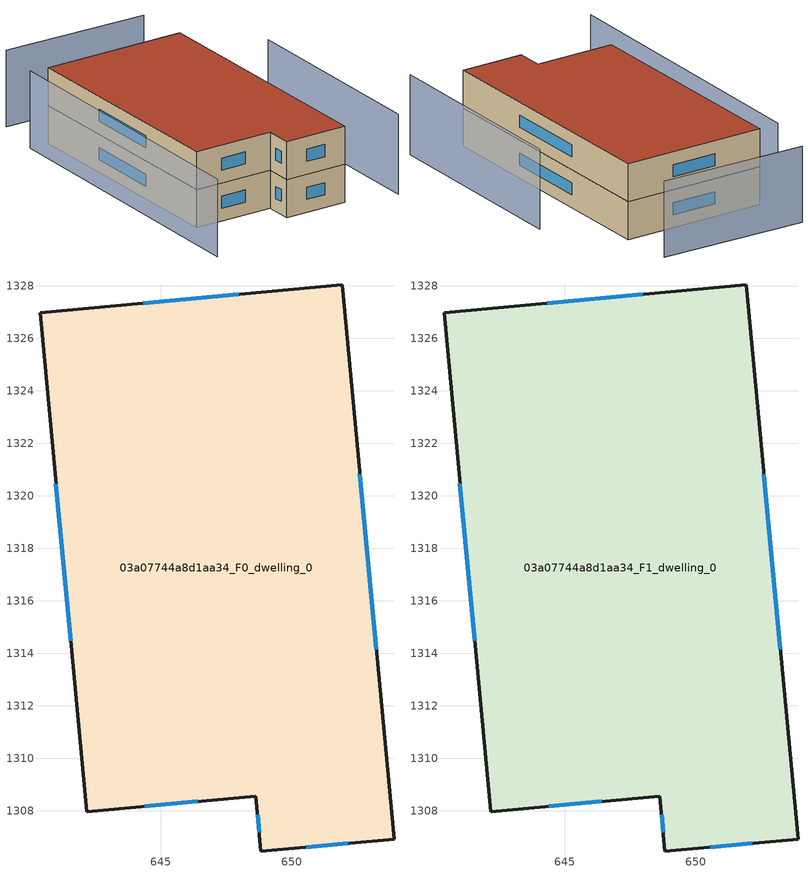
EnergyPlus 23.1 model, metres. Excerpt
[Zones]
03a07744a8d1aa34_F0_dwelling_0
 floor ground (EU_floor_Construction): 651.92,1328.05 653.9,1306.92 648.83,1306.45 648.63,1308.56 642.18,1307.96 640.41,1326.97 z0
 wall outside (EU_wall_Construction): 648.63,1308.56 648.83,1306.45 653.9,1306.92 651.92,1328.05 640.41,1326.97 642.18,1307.96 648.63,1308.56 z0:3
 window (EU_Window_Construction): 648.69,1307.84 648.76,1307.17 / 644.39,1308.17 646.42,1308.36 / 641.02,1320.46 641.58,1314.47 / 647.98,1327.68 644.35,1327.34 / 653.22,1314.16 652.6,1320.82 / 650.56,1306.61 652.16,1306.76 z1.03:1.97
03a07744a8d1aa34_F1_dwelling_0
 floor to 03a07744a8d1aa34_F0_dwelling_0 (EU_floor_Construction): 651.92,1328.05 653.9,1306.92 648.82,1306.45 648.63,1308.56 642.18,1307.96 640.41,1326.97 z3
 wall outside (EU_wall_Construction): 648.63,1308.56 648.83,1306.45 653.9,1306.92 651.92,1328.05 640.41,1326.97 642.18,1307.96 648.63,1308.56 z3:6
 window (EU_Window_Construction): 648.69,1307.84 648.76,1307.17 / 644.39,1308.17 646.42,1308.36 / 641.02,1320.46 641.58,1314.47 / 647.98,1327.68 644.35,1327.34 / 653.22,1314.16 652.6,1320.82 / 650.56,1306.61 652.16,1306.76 z4.03:4.97
 roof outside (EU_roof_Construction): 653.9,1306.92 651.92,1328.05 640.41,1326.97 642.18,1307.96 648.63,1308.56 648.83,1306.45 z6
shading: 638.88,1326.89 640.85,1302.52 z0:6.1; 658.04,1306.42 656.58,1323.23 z0:6.3; 651.24,1332.2 639.3,1331.31 z0:6
[Building]
EU S2 Campaign: North Axis=0; Terrain=City; Solar Distribution=FullExterior
[Site:Location]
Cape.Town.Intl.AP: Latitude=-33.965; Longitude=18.602; Time Zone=2; Elevation=46
[SizingPeriod:WeatherFileDays]
AnnualSizingPeriod: Begin Month=1; Begin Day of Month=1; End Month=12; End Day of Month=31; Day of Week for Start Day=Monday; Use Weather File Daylight Saving Period=No; Use Weather File Rain and Snow Indicators=No
[MATERIAL]
EU_InternalMass_Material: Roughness=MediumRough; Thickness=0.1; Conductivity=1; Density=1800; Specific Heat=900; Thermal Absorptance=0.9; Solar Absorptance=0.7; Visible Absorptance=0.7
[MATERIAL:NOMASS] Roughness=MediumRough; Thermal Absorptance=0.9; Solar Absorptance=0.7; Visible Absorptance=0.7
Name | Thermal Resistance
EU_wall_NoMass | 0.493876
EU_roof_NoMass | 0.449382
EU_floor_NoMass | 1.25
[WINDOWMATERIAL:SIMPLEGLAZINGSYSTEM]
EU_Window_SimpleGlazing: UFactor=4.4; Solar Heat Gain Coefficient=0.85; Visible Transmittance=0.85
[CONSTRUCTION]
EU_wall_Construction: EU_wall_NoMass
EU_roof_Construction: EU_roof_NoMass
EU_floor_Construction: EU_floor_NoMass
EU_Window_Construction: EU_Window_SimpleGlazing
EU_InternalMass_Construction: EU_InternalMass_Material
[ZONE] Type=1; Multiplier=1; Ceiling Height=autocalculate; Volume=694.908; Floor Area=autocalculate; Part of Total Floor Area=Yes
03a07744a8d1aa34_F0_dwelling_0; 03a07744a8d1aa34_F1_dwelling_0
[INTERNALMASS] Construction=EU_InternalMass_Construction; Surface Area=231.636
Name | Zone or ZoneList
03a07744a8d1aa34_F0_dwelling_0_EU_InternalMass | 03a07744a8d1aa34_F0_dwelling_0
03a07744a8d1aa34_F1_dwelling_0_EU_InternalMass | 03a07744a8d1aa34_F1_dwelling_0
[OTHEREQUIPMENT] Fuel Type=Electricity; Design Level Calculation Method=Watts/Area; Power per Zone Floor Area=1; Fraction Latent=0; Fraction Radiant=0; Fraction Lost=0; Carbon Dioxide Generation Rate=0; EndUse Subcategory=EU_Step8_InternalGains
Name | Zone or ZoneList or Space or SpaceList | Schedule
EU_Step8_InternalGain_03a07744a8d1aa34_F0_dwelling_0_f000 | 03a07744a8d1aa34_F0_dwelling_0 | EU_Step8_GainSchedule_03a07744a8d1aa34_F0_dwelling_0_f000
EU_Step8_InternalGain_03a07744a8d1aa34_F1_dwelling_0_f000 | 03a07744a8d1aa34_F1_dwelling_0 | EU_Step8_GainSchedule_03a07744a8d1aa34_F1_dwelling_0_f000
[ZONEVENTILATION:DESIGNFLOWRATE] Schedule=EU_AlwaysOn; Design Flow Rate Calculation Method=AirChanges/Hour; Air Changes per Hour=0.64; Ventilation Type=Natural; Fan Pressure Rise=0; Fan Total Efficiency=1; Constant Term Coefficient=1; Temperature Term Coefficient=0; Velocity Term Coefficient=0; Velocity Squared Term Coefficient=0; Minimum Indoor Temperature=-100; Maximum Indoor Temperature=100; Delta Temperature=-100; Minimum Outdoor Temperature=-100; Maximum Outdoor Temperature=100; Maximum Wind Speed=40
Name | Zone or ZoneList or Space or SpaceList
EU_ConstantAir_03a07744a8d1aa34_F0_dwelling_0 | 03a07744a8d1aa34_F0_dwelling_0
EU_ConstantAir_03a07744a8d1aa34_F1_dwelling_0 | 03a07744a8d1aa34_F1_dwelling_0
[HVACTEMPLATE:THERMOSTAT] Constant Heating Setpoint=20; Constant Cooling Setpoint=50
EU_HeatOnly_03a07744a8d1aa34_F0_dwelling_0; EU_HeatOnly_03a07744a8d1aa34_F1_dwelling_0
[HVACTEMPLATE:ZONE:IDEALLOADSAIRSYSTEM] System Availability Schedule=EU_AlwaysOn; Maximum Heating Supply Air Temperature=50; Minimum Cooling Supply Air Temperature=13; Maximum Heating Supply Air Humidity Ratio=0.0156; Minimum Cooling Supply Air Humidity Ratio=0.0077; Heating Limit=NoLimit; Cooling Limit=NoLimit; Heating Availability Schedule=EU_AlwaysOn; Cooling Availability Schedule=EU_CoolingOff; Dehumidification Control Type=ConstantSensibleHeatRatio; Cooling Sensible Heat Ratio=0.7; Dehumidification Setpoint=60; Humidification Control Type=None; Humidification Setpoint=30; Outdoor Air Method=None; Outdoor Air Flow Rate per Person=0.00944; Outdoor Air Flow Rate per Zone Floor Area=0; Outdoor Air Flow Rate per Zone=0; Demand Controlled Ventilation Type=None; Outdoor Air Economizer Type=NoEconomizer; Heat Recovery Type=None; Sensible Heat Recovery Effectiveness=0.7; Latent Heat Recovery Effectiveness=0.65
Name | Template Thermostat
03a07744a8d1aa34_F0_dwelling_0 | EU_HeatOnly_03a07744a8d1aa34_F0_dwelling_0
03a07744a8d1aa34_F1_dwelling_0 | EU_HeatOnly_03a07744a8d1aa34_F1_dwelling_0
[SIZING:ZONE] Zone Cooling Design Supply Air Temperature Input Method=SupplyAirTemperature; Zone Cooling Design Supply Air Temperature=13; Zone Heating Design Supply Air Temperature Input Method=SupplyAirTemperature; Zone Heating Design Supply Air Temperature=50; Zone Cooling Design Supply Air Humidity Ratio=0.008; Zone Heating Design Supply Air Humidity Ratio=0.008; Cooling Design Air Flow Method=DesignDay; Cooling Design Air Flow Rate=0; Cooling Minimum Air Flow per Zone Floor Area=0.000762; Cooling Minimum Air Flow=0; Cooling Minimum Air Flow Fraction=0.2; Heating Design Air Flow Method=DesignDay; Heating Design Air Flow Rate=0; Heating Maximum Air Flow per Zone Floor Area=0.002032; Heating Maximum Air Flow=0.141576; Heating Maximum Air Flow Fraction=0.3; Account for Dedicated Outdoor Air System=No; Dedicated Outdoor Air System Control Strategy=NeutralSupplyAir; Dedicated Outdoor Air Low Setpoint Temperature for Design=autosize; Dedicated Outdoor Air High Setpoint Temperature for Design=autosize; Zone Load Sizing Method=Sensible Load Only No Latent Load; Zone Latent Cooling Design Supply Air Humidity Ratio Input Method=HumidityRatioDifference; Zone Cooling Design Supply Air Humidity Ratio Difference=0.005; Zone Latent Heating Design Supply Air Humidity Ratio Input Method=HumidityRatioDifference; Zone Humidification Design Supply Air Humidity Ratio Difference=0.005
03a07744a8d1aa34_F0_dwelling_0; 03a07744a8d1aa34_F1_dwelling_0
[SCHEDULE:CONSTANT]
Name | Hourly Value
EU_AlwaysOn | 1
EU_CoolingOff | 0
[SCHEDULE:FILE] Column Number=1; Rows to Skip at Top=0; Number of Hours of Data=8760; Column Separator=Comma; Interpolate to Timestep=No; Minutes per Item=60; Adjust Schedule for Daylight Savings=Yes
Name | File
EU_Step8_GainSchedule_03a07744a8d1aa34_F0_dwelling_0_f000 | ../../schedules/03a07744a8d1aa34/03a07744a8d1aa34_F0_dwelling_0_f000_gain.csv
EU_Step8_GainSchedule_03a07744a8d1aa34_F1_dwelling_0_f000 | ../../schedules/03a07744a8d1aa34/03a07744a8d1aa34_F1_dwelling_0_f000_gain.csv
